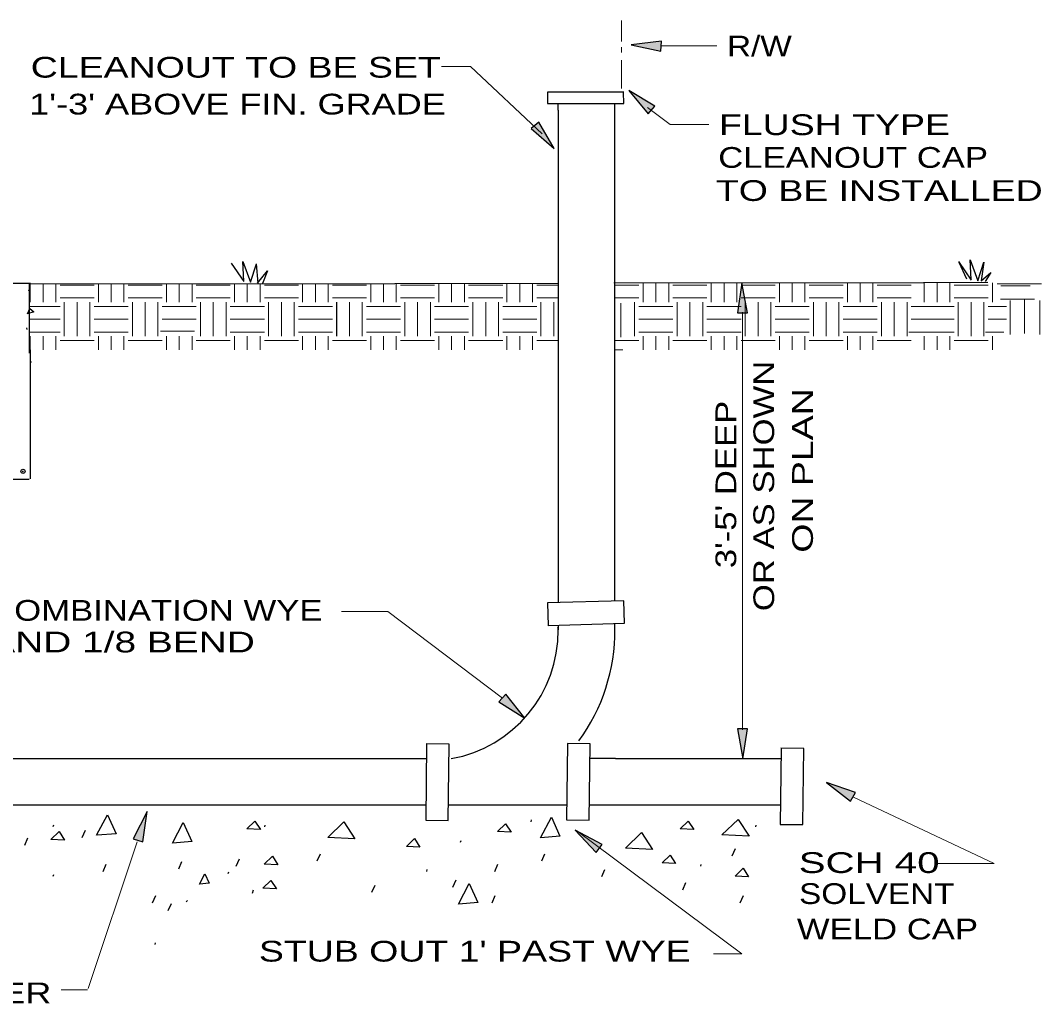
# Model space of a CAD drawing. Extents: x -70796 to 75671, y -57314 to 47072.
# Drawn here: x 21834 to 75671, y -4768 to 47072 of the extents above; entities that cross this region are included whole.
import ezdxf

# ---------------------------------------------------------------- set-up
doc = ezdxf.new("R2010")
doc.units = 0
doc.header["$LTSCALE"] = 440
doc.header["$PDMODE"] = 32
doc.header["$PDSIZE"] = 220
doc.layers.add('1', color=7, linetype='Continuous', lineweight=13)
doc.layers.add('63', color=7, linetype='Continuous', lineweight=25)

msp = doc.modelspace()

# ---------------------------------------------------------------- hatches: boundary and pattern name
at = {"layer": '63'}
for points in [[(55603.4, 45457), (55625.6, 45985.9), (54027.7, 45787.9)], [(54933, 42147.4), (55278.4, 42548.7), (53902.1, 43384.2)], [(49172.8, 41704.3), (48765.2, 41366.4), (49982.7, 40312.8)], [(59637.5, 31646.4), (60166.7, 31659.6), (59862.5, 33240.6)], [(47417.3, 11540), (47063.4, 11146.3), (48421.5, 10281.5)], [(60174.2, 9726.6), (59644.8, 9724.9), (59914.8, 8137.6)], [(65600.1, 5902.6), (65852.8, 6367.7), (64330.9, 6893.3)], [(27782.9, 3921.3), (28288.3, 3763.5), (28508.8, 5358.4)], [(52192, 3206.5), (52511.5, 3628.6), (51085.3, 4376)]]:
    msp.add_hatch(color=256, dxfattribs=at).paths.add_polyline_path(points)

# ---------------------------------------------------------------- linework, layer by layer
at = {"layer": '1'}
msp.add_line((53525, 47071.8), (53525, 45967.8), dxfattribs=at)
at = {"layer": '63', "lineweight": 13}
for p, q in [((53525, 45655.4), (53525, 45374.5)), ((55627.5, 45729.2), (58551.5, 45729.2)), ((45560.3, 44637.4), (44039.1, 44637.4)), ((45560.3, 44637.4), (49349.4, 41084.9)), ((41572.2, 33188.6), (22297, 33188.6)), ((22353.3, 32212.2), (22353.3, 33197.1)), ((23026.5, 32212.2), (23026.5, 33197.1)), ((23699.6, 32212.2), (23699.6, 33197.1)), ((23924, 33109.8), (25719.1, 33109.8)), ((25943.5, 32212.2), (25943.5, 33197.1)), ((26616.7, 32212.2), (26616.7, 33197.1)), ((27289.8, 32212.2), (27289.8, 33197.1)), ((27514.2, 33109.8), (29309.3, 33109.8)), ((29533.7, 32212.2), (29533.7, 33197.1)), ((30206.8, 32212.2), (30206.8, 33197.1)), ((30880, 32212.2), (30880, 33197.1)), ((31104.4, 33109.8), (32899.5, 33109.8)), ((33123.9, 32212.2), (33123.9, 33197.1)), ((33797, 32212.2), (33797, 33197.1)), ((34470.2, 32212.2), (34470.2, 33197.1)), ((34694.6, 33109.8), (36489.7, 33109.8)), ((36714, 32212.2), (36714, 33197.1)), ((37387.2, 32212.2), (37387.2, 33197.1)), ((38060.4, 32212.2), (38060.4, 33197.1)), ((38284.7, 33109.8), (40079.8, 33109.8)), ((40304.2, 32212.2), (40304.2, 33197.1)), ((40977.4, 32212.2), (40977.4, 33197.1)), ((50188.4, 33197.1), (41574.9, 33197.1)), ((41650.5, 32212.2), (41650.5, 33197.1)), ((41874.9, 33109.8), (43670, 33109.8)), ((43894.4, 32212.2), (43894.4, 33197.1)), ((44567.6, 32212.2), (44567.6, 33197.1)), ((45240.7, 32212.2), (45240.7, 33197.1)), ((45465.1, 33109.8), (47260.2, 33109.8)), ((47484.6, 32212.2), (47484.6, 33197.1)), ((48157.7, 32212.2), (48157.7, 33197.1)), ((48830.9, 32212.2), (48830.9, 33197.1)), ((49055.3, 33109.8), (50187.3, 33109.8)), ((59902.9, 33240.8), (53126.9, 33240.8)), ((53148, 33109.8), (54440.5, 33109.8)), ((54664.9, 32212.2), (54664.9, 33239.5)), ((55338.1, 32212.2), (55338.1, 33239.5)), ((56011.3, 32212.2), (56011.3, 33239.5)), ((56235.6, 33109.8), (58030.7, 33109.8)), ((58255.1, 32212.2), (58255.1, 33239.5)), ((58928.3, 32212.2), (58928.3, 33239.5)), ((59601.4, 32212.2), (59601.4, 33239.5)), ((69500.2, 33240.8), (59904.3, 33240.8)), ((59924, 33109.8), (61620.9, 33109.8)), ((61845.3, 32212.2), (61845.3, 33239.5)), ((62518.5, 32212.2), (62518.5, 33239.5)), ((63191.6, 32212.2), (63191.6, 33239.5)), ((63416, 33109.8), (65211.1, 33109.8)), ((65435.5, 32212.2), (65435.5, 33239.5)), ((66108.6, 32212.2), (66108.6, 33239.5)), ((66781.8, 32212.2), (66781.8, 33239.5)), ((67006.2, 33109.8), (68801.3, 33109.8)), ((69486.3, 32212.2), (69486.3, 33239.5)), ((70159.4, 32212.2), (70159.4, 33239.5)), ((70832.6, 32212.2), (70832.6, 33239.5)), ((71057, 33109.8), (72852.1, 33109.8)), ((73076.4, 32212.2), (73076.4, 33239.5)), ((73323.5, 33184.3), (75671.3, 33184.3)), ((73529.6, 33080.7), (75078.4, 33080.7)), ((23924, 32436.6), (25719.1, 32436.6)), ((27514.2, 32436.6), (29309.3, 32436.6)), ((31104.4, 32436.6), (32899.5, 32436.6)), ((34694.6, 32436.6), (36489.7, 32436.6)), ((38284.7, 32436.6), (40079.8, 32436.6)), ((41874.9, 32436.6), (43670, 32436.6)), ((45465.1, 32436.6), (47260.2, 32436.6)), ((49055.3, 32436.6), (50187.3, 32436.6)), ((53148, 32436.6), (54440.5, 32436.6)), ((56235.6, 32436.6), (58030.7, 32436.6)), ((59825.8, 32436.6), (61620.9, 32436.6)), ((63416, 32436.6), (65211.1, 32436.6)), ((67006.2, 32436.6), (68801.3, 32436.6)), ((71057, 32436.6), (72852.1, 32436.6)), ((73500.5, 32382.5), (75295.6, 32382.5)), ((74772.2, 30562.6), (74772.2, 32357.7)), ((22297, 31987.8), (23924, 31987.8)), ((24148.4, 30417.1), (24148.4, 32212.2)), ((24821.6, 30417.1), (24821.6, 32212.2)), ((25494.7, 30417.1), (25494.7, 32212.2)), ((25719.1, 31987.8), (27514.2, 31987.8)), ((27738.6, 30417.1), (27738.6, 32212.2)), ((28411.7, 30417.1), (28411.7, 32212.2)), ((29084.9, 30417.1), (29084.9, 32212.2)), ((29309.3, 31987.8), (31104.4, 31987.8)), ((31328.8, 30417.1), (31328.8, 32212.2)), ((32001.9, 30417.1), (32001.9, 32212.2)), ((32675.1, 30417.1), (32675.1, 32212.2)), ((32899.5, 31987.8), (34694.6, 31987.8)), ((34918.9, 30417.1), (34918.9, 32212.2)), ((35592.1, 30417.1), (35592.1, 32212.2)), ((36265.3, 30417.1), (36265.3, 32212.2)), ((36489.7, 31987.8), (38284.7, 31987.8)), ((39182.3, 30417.1), (39182.3, 32212.2)), ((39855.4, 30417.1), (39855.4, 32212.2)), ((40079.8, 31987.8), (41874.9, 31987.8)), ((42099.3, 30417.1), (42099.3, 32212.2)), ((42772.5, 30417.1), (42772.5, 32212.2)), ((43445.6, 30417.1), (43445.6, 32212.2)), ((43670, 31987.8), (45465.1, 31987.8)), ((45689.5, 30417.1), (45689.5, 32212.2)), ((46362.6, 30417.1), (46362.6, 32212.2)), ((47035.8, 30417.1), (47035.8, 32212.2)), ((47260.2, 31987.8), (49055.3, 31987.8)), ((49279.7, 30417.1), (49279.7, 32212.2)), ((49952.8, 30417.1), (49952.8, 32212.2)), ((53485.8, 30368.4), (53485.8, 32163.5)), ((54216.2, 30417.1), (54216.2, 32212.2)), ((54440.5, 31987.8), (56235.6, 31987.8)), ((56460, 30417.1), (56460, 32212.2)), ((57133.2, 30417.1), (57133.2, 32212.2)), ((57806.3, 30417.1), (57806.3, 32212.2)), ((58030.7, 31987.8), (59825.8, 31987.8)), ((60050.2, 30417.1), (60050.2, 32212.2)), ((60723.4, 30417.1), (60723.4, 32212.2)), ((61396.5, 30417.1), (61396.5, 32212.2)), ((61620.9, 31987.8), (63416, 31987.8)), ((63640.4, 30417.1), (63640.4, 32212.2)), ((64313.5, 30417.1), (64313.5, 32212.2)), ((64986.7, 30417.1), (64986.7, 32212.2)), ((65211.1, 31987.8), (67006.2, 31987.8)), ((67230.6, 30417.1), (67230.6, 32212.2)), ((67903.7, 30417.1), (67903.7, 32212.2)), ((68576.9, 30417.1), (68576.9, 32212.2)), ((68801.3, 31987.8), (69770.6, 31987.8)), ((69261.9, 31987.8), (71057, 31987.8)), ((71281.3, 30417.1), (71281.3, 32212.2)), ((71954.5, 30417.1), (71954.5, 32212.2)), ((72627.7, 30417.1), (72627.7, 32212.2)), ((72852.1, 31987.8), (73821.4, 31987.8)), ((74015.8, 30504.4), (74015.8, 32299.5)), ((75586.7, 30504.4), (75586.7, 32299.5)), ((22297, 31314.7), (23924, 31314.7)), ((25719.1, 31314.7), (27514.2, 31314.7)), ((29309.3, 31314.7), (31104.4, 31314.7)), ((32899.5, 31314.7), (34694.6, 31314.7)), ((36489.7, 31314.7), (38284.7, 31314.7)), ((40079.8, 31314.7), (41874.9, 31314.7)), ((43670, 31314.7), (45465.1, 31314.7)), ((47260.2, 31314.7), (49055.3, 31314.7)), ((54440.5, 31314.7), (56235.6, 31314.7)), ((58030.7, 31314.7), (59825.8, 31314.7)), ((59902.9, 31681.9), (59902.9, 9661.4)), ((61620.9, 31314.7), (63416, 31314.7)), ((65211.1, 31314.7), (67006.2, 31314.7)), ((68801.3, 31314.7), (69770.6, 31314.7)), ((69261.9, 31314.7), (71057, 31314.7)), ((72852.1, 31314.7), (73821.4, 31314.7)), ((29220.5, 30693.2), (31015.6, 30693.2)), ((22297, 30641.5), (23924, 30641.5)), ((22353.3, 29703.6), (22353.3, 30417.1)), ((23026.5, 29703.6), (23026.5, 30417.1)), ((23699.6, 29703.6), (23699.6, 30417.1)), ((23924, 30192.7), (25719.1, 30192.7)), ((25719.1, 30641.5), (27514.2, 30641.5)), ((25943.5, 29703.6), (25943.5, 30417.1)), ((26616.7, 29703.6), (26616.7, 30417.1)), ((27289.8, 29703.6), (27289.8, 30417.1)), ((27514.2, 30192.7), (29309.3, 30192.7)), ((29533.7, 29703.6), (29533.7, 30417.1)), ((30206.8, 29703.6), (30206.8, 30417.1)), ((30880, 29703.6), (30880, 30417.1)), ((31104.4, 30192.7), (32899.5, 30192.7)), ((32899.5, 30641.5), (34694.6, 30641.5)), ((33123.9, 29703.6), (33123.9, 30417.1)), ((33797, 29703.6), (33797, 30417.1)), ((34470.2, 29703.6), (34470.2, 30417.1)), ((34694.6, 30192.7), (36489.7, 30192.7)), ((36489.7, 30641.5), (38284.7, 30641.5)), ((36714, 29703.6), (36714, 30417.1)), ((37387.2, 29703.6), (37387.2, 30417.1)), ((38060.4, 29703.6), (38060.4, 30417.1)), ((38284.7, 30192.7), (40079.8, 30192.7)), ((40079.8, 30641.5), (41874.9, 30641.5)), ((40304.2, 29703.6), (40304.2, 30417.1)), ((40977.4, 29703.6), (40977.4, 30417.1)), ((41650.5, 29703.6), (41650.5, 30417.1)), ((41874.9, 30192.7), (43670, 30192.7)), ((43670, 30641.5), (45465.1, 30641.5)), ((43894.4, 29703.6), (43894.4, 30417.1)), ((44567.6, 29703.6), (44567.6, 30417.1)), ((45240.7, 29703.6), (45240.7, 30417.1)), ((45465.1, 30192.7), (47260.2, 30192.7)), ((47260.2, 30641.5), (49055.3, 30641.5)), ((47484.6, 29703.6), (47484.6, 30417.1)), ((48157.7, 29703.6), (48157.7, 30417.1)), ((48830.9, 29703.6), (48830.9, 30417.1)), ((49055.3, 30192.7), (50187.3, 30192.7)), ((53148, 30192.7), (54440.5, 30192.7)), ((54440.5, 30641.5), (56235.6, 30641.5)), ((54664.9, 29703.6), (54664.9, 30417.1)), ((55338.1, 29703.6), (55338.1, 30417.1)), ((56011.3, 29703.6), (56011.3, 30417.1)), ((56235.6, 30192.7), (58030.7, 30192.7)), ((58030.7, 30641.5), (59825.8, 30641.5)), ((58255.1, 29703.6), (58255.1, 30417.1)), ((58928.3, 29703.6), (58928.3, 30417.1)), ((59601.4, 29703.6), (59601.4, 30417.1)), ((59825.8, 30192.7), (61620.9, 30192.7)), ((61620.9, 30641.5), (63416, 30641.5)), ((61845.3, 29703.6), (61845.3, 30417.1)), ((62518.5, 29703.6), (62518.5, 30417.1)), ((63191.6, 29703.6), (63191.6, 30417.1)), ((63416, 30192.7), (65211.1, 30192.7)), ((65211.1, 30641.5), (67006.2, 30641.5)), ((65435.5, 29703.6), (65435.5, 30417.1)), ((66108.6, 29703.6), (66108.6, 30417.1)), ((66781.8, 29703.6), (66781.8, 30417.1)), ((67006.2, 30192.7), (68801.3, 30192.7)), ((68666.2, 30641.5), (69635.6, 30641.5)), ((69261.9, 30641.5), (71057, 30641.5)), ((69486.3, 29703.6), (69486.3, 30417.1)), ((70159.4, 29703.6), (70159.4, 30417.1)), ((70832.6, 29703.6), (70832.6, 30417.1)), ((71057, 30192.7), (72852.1, 30192.7)), ((72717, 30641.5), (73686.4, 30641.5)), ((73076.4, 29703.6), (73076.4, 30417.1)), ((53599.6, 29703.6), (53148, 29703.6)), ((38766.4, 15905.8), (41197.7, 15905.8)), ((41197.7, 15905.8), (47246.6, 11343.3)), ((65752.1, 6114.6), (73169.6, 2611.3)), ((51169.7, 4338.8), (59862, -2148.8)), ((25409.2, -3978.2), (27995.8, 3755.4)), ((70126.7, 2611.1), (73169.6, 2611.3)), ((59862, -2148.8), (58381.5, -2148.8)), ((23986.2, -4049.1), (25366, -4049.1))]:
    msp.add_line(p, q, dxfattribs=at)
at = {"layer": '63'}
for p, q in [((49616, 43298.5), (53638.7, 43298.5)), ((53644.5, 42693.1), (53634.8, 43296)), ((50187.3, 42332.3), (50187.3, 42689.1)), ((53148, 42694), (53148, 16460.9)), ((50187.3, 42332.3), (50187.3, 16373)), ((32943.6, 34272.6), (33611.9, 33300.6)), ((33562.5, 34366.8), (33964.7, 33261.9)), ((33607.1, 33323.3), (33562.5, 34366.8)), ((33964.7, 33261.9), (34277.5, 34244.1)), ((34271.3, 34244.5), (34352.7, 33213.8)), ((71290.1, 34355.9), (71958.4, 33383.9)), ((71302, 34326.3), (71705.9, 33438.4)), ((22364.9, 33197.1), (19656.3, 33197.1)), ((22273.7, 32811.6), (22316.4, 32907.6)), ((22297, 33188.6), (22297, 29528.6)), ((59870, 33109.8), (59915, 33109.8)), ((72845.5, 33247.6), (69448.9, 33238.5)), ((38509.1, 30417.1), (38509.1, 32212.2)), ((22157.5, 30862.3), (22168.2, 30766.4)), ((22353.3, 29703.6), (22353.3, 22898.7)), ((22354.4, 29103.6), (22397.1, 29039.6)), ((53676.3, 15284.8), (53640.9, 16475.6)), ((49659.8, 15165.5), (53676.3, 15284.8)), ((50187.3, 15181.2), (50187.3, 14940.8)), ((53148, 15269.1), (53148, 14923.6)), ((44432.6, 8907.4), (43222.8, 8919.9)), ((44391, 4889.4), (44432.6, 8907.4)), ((51865, 8927.5), (50673.8, 8939.8)), ((51823.4, 4909.4), (51865, 8927.5)), ((61937.3, 8699.3), (61895.7, 4681.2)), ((17450.4, 8148.7), (40594.8, 8148.7)), ((40594.8, 8148.7), (43233.4, 8148.7)), ((53202.4, 8148.7), (51856.9, 8148.7)), ((53202.4, 8148.7), (61912.7, 8148.7)), ((17450.4, 5707.4), (40594.8, 5707.4)), ((44399.5, 5707.4), (49586.4, 5707.4)), ((49412.8, 5707.4), (49846.7, 5707.4)), ((49846.7, 5707.4), (49933.5, 5707.4)), ((49933.5, 5707.4), (50640.3, 5707.4)), ((51831.6, 5707.4), (61882.4, 5707.4)), ((51831.6, 5707.4), (51854.9, 5707.4)), ((48765.6, 4916.4), (48742.6, 4822.8)), ((23572.7, 4640.8), (23549.7, 4547.2)), ((25087.7, 3992.3), (25258.1, 4376.3)), ((34723.7, 4640.8), (34700.6, 4547.2)), ((60604.9, 4640.8), (60581.9, 4547.2)), ((61895.7, 4681.2), (63086.9, 4668.9)), ((22059, 3578.9), (22229.4, 3962.9)), ((45048.6, 3814), (45025.6, 3720.3)), ((59366.6, 3027.6), (59537, 3411.6)), ((30181.3, 2338.6), (30351.7, 2722.6)), ((33210, 2476.4), (33380.4, 2860.4)), ((37477.6, 2752), (37648, 3136)), ((49316.9, 2752), (49487.3, 3136)), ((26189, 2200.8), (26359.4, 2584.8)), ((32796.4, 2160.3), (32773.3, 2066.6)), ((43259, 2298.1), (43235.9, 2204.4)), ((46838.9, 2200.8), (47009.3, 2584.8)), ((52483.3, 1925.2), (52653.7, 2309.2)), ((57713.9, 2573.7), (57690.9, 2480)), ((23572.7, 2022.5), (23549.7, 1928.8)), ((44636.3, 1374), (44806.7, 1758)), ((56750.9, 1236.2), (56921.3, 1620.2)), ((34100.1, 1219.2), (34054, 1031.8)), ((34100.1, 1219.2), (34054, 1031.8)), ((40368.6, 1098.3), (40539, 1482.3)), ((28804.7, 547.1), (28975.1, 931.1)), ((30573.1, 592.3), (30646.2, 667.6)), ((46701.3, 547.1), (46871.7, 931.1)), ((59779.6, 547.1), (59950, 931.1)), ((29630.7, 133.7), (29801.1, 517.7)), ((28941.7, -1560.5), (28918.7, -1654.2))]:
    msp.add_line(p, q, dxfattribs=at)
for points in [[(55603.4, 45457), (55625.6, 45985.9), (54027.7, 45787.9)], [(54933, 42147.4), (55278.4, 42548.7), (53902.1, 43384.2)], [(49172.8, 41704.3), (48765.2, 41366.4), (49982.7, 40312.8)], [(59637.5, 31646.4), (60166.7, 31659.6), (59862.5, 33240.6)], [(22199.1, 31607.5), (22326.9, 31873.9), (22540.1, 31714.1)], [(47417.3, 11540), (47063.4, 11146.3), (48421.5, 10281.5)], [(60174.2, 9726.6), (59644.8, 9724.9), (59914.8, 8137.6)], [(65600.1, 5902.6), (65852.8, 6367.7), (64330.9, 6893.3)], [(27782.9, 3921.3), (28288.3, 3763.5), (28508.8, 5358.4)], [(33770.5, 4439.2), (34194.1, 4851.2), (34484, 4404.1)], [(56623, 4439.2), (57046.7, 4851.2), (57336.6, 4404.1)], [(58822.5, 4121), (59669.8, 4945), (60249.5, 4050.9)], [(38034.9, 3983.2), (38882.2, 4807.2), (39461.9, 3913.1)], [(46986.4, 4301.4), (47410.1, 4713.4), (47699.9, 4266.3)], [(52192, 3206.5), (52511.5, 3628.6), (51085.3, 4376)], [(23445.5, 3888), (23869.2, 4300), (24159, 3852.9)], [(42182.5, 3521.6), (42606.2, 3933.6), (42896, 3486.5)], [(53728.8, 3432), (54576.1, 4255.9), (55155.9, 3361.8)], [(34692.2, 2589.5), (35115.8, 3001.4), (35405.7, 2554.4)], [(55659.4, 2647.7), (56083, 3059.7), (56372.9, 2612.7)], [(59514, 1958.7), (59937.7, 2370.7), (60227.5, 1923.6)], [(34617.5, 1318.2), (35041.2, 1730.2), (35331, 1283.1)]]:
    msp.add_lwpolyline(points, close=True, dxfattribs=at)
at = {"layer": '63', "lineweight": 13}
for points in [[(53525, 44975.1), (53525, 44675.6), (53525, 43477.4)], [(54886.6, 42481.9), (56091.7, 41578), (58127.2, 41578)]]:
    msp.add_lwpolyline(points, dxfattribs=at)
at = {"layer": '63'}
for points in [[(49616.1, 43296.1), (49627.3, 42693.7), (53644.3, 42693.7)], [(71953.6, 33406.7), (71908.9, 34450.2), (72311.1, 33345.3), (72623.9, 34327.4)], [(72635.7, 34322.8), (72492.7, 33345.6), (72995.1, 33779.5), (72698.2, 33299.9)], [(34341.4, 33212.9), (34858.4, 33875.8), (34604.1, 33208.2)], [(22297, 22872.4), (1450.1, 22872.4), (1450.1, 29535.4)], [(53640.9, 16475.6), (49624.4, 16356.3), (49660.3, 15146.9)], [(43241.4, 8919.7), (43199.8, 4901.7), (44391, 4889.4)], [(50673.8, 8939.8), (50632.2, 4921.8), (51823.4, 4909.4)], [(63086.9, 4668.9), (63128.5, 8686.9), (61918.7, 8699.5)], [(40594.8, 5707.4), (43156.5, 5707.4), (43208.2, 5707.4)], [(25851.9, 4107.6), (26430.5, 5192.6), (26875.1, 4189.6), (25873.1, 4107.5)], [(49255.2, 3969.8), (49833.8, 5054.8), (50278.4, 4051.8), (49276.3, 3969.7)], [(29844.2, 3694.2), (30422.8, 4779.2), (30867.4, 3776.2), (29865.4, 3694.1)], [(31268, 1536.4), (31557.3, 2078.9), (31779.6, 1577.4), (31278.6, 1536.4)], [(44922.7, 478.7), (45501.4, 1563.7), (45946, 560.7), (44943.9, 478.6)]]:
    msp.add_lwpolyline(points, dxfattribs=at)
for centre, radius, start, end in [((43343.5, 14886.1), 6843.9, 280.13516, 0.45781), ((14241.8, 11323.7), 36127, 5.74618, 5.93395), ((43343.5, 14886.1), 9830.1, 323.78719, 0.45781)]:
    msp.add_arc(centre, radius, start, end, dxfattribs=at)
msp.add_point((21968.3, 23292.3), dxfattribs=at)

# ---------------------------------------------------------------- texts
for s, width, p in [('R/W', 1.2, (59087.7, 45170.2)), ('CLEANOUT TO BE SET', 1.35, (22378.4, 44055.2)), ("1'-3' ABOVE FIN. GRADE", 1.3, (22293.6, 42111.2)), ('FLUSH TYPE', 1.35, (58661.4, 41025.7)), ('CLEANOUT CAP', 1.25, (58623.3, 39299.7)), ('TO BE INSTALLED', 1.35, (58498.8, 37554.3)), ('COMBINATION WYE', 1.25, (20185.6, 15418.1)), ('AND 1/8 BEND', 1.4, (20193.6, 13748.8)), ('SCH 40 ', 1.45, (62865.9, 2116.8)), ('SOLVENT', 1.2, (62885.3, 484.1)), ('WELD CAP', 1.25, (62771.8, -1386.4)), ("STUB OUT 1' PAST WYE", 1.35, (34406.3, -2553.2)), ('SCH. 40 PVC DWV SEWER', 1.3, (-631.6, -4752.3))]:
    msp.add_text(s, height=1094, dxfattribs=dict(at, width=width)).set_placement(p)
for s, width, p in [('OR AS SHOWN', 1.25, (61572.4, 15923.3)), ('ON PLAN', 1.35, (63615.3, 19005.7)), ("3'-5' DEEP", 1.25, (59572.3, 18189.2))]:
    msp.add_text(s, height=1094, rotation=90, dxfattribs=dict(at, width=width)).set_placement(p)

doc.saveas('drawing.dxf')
